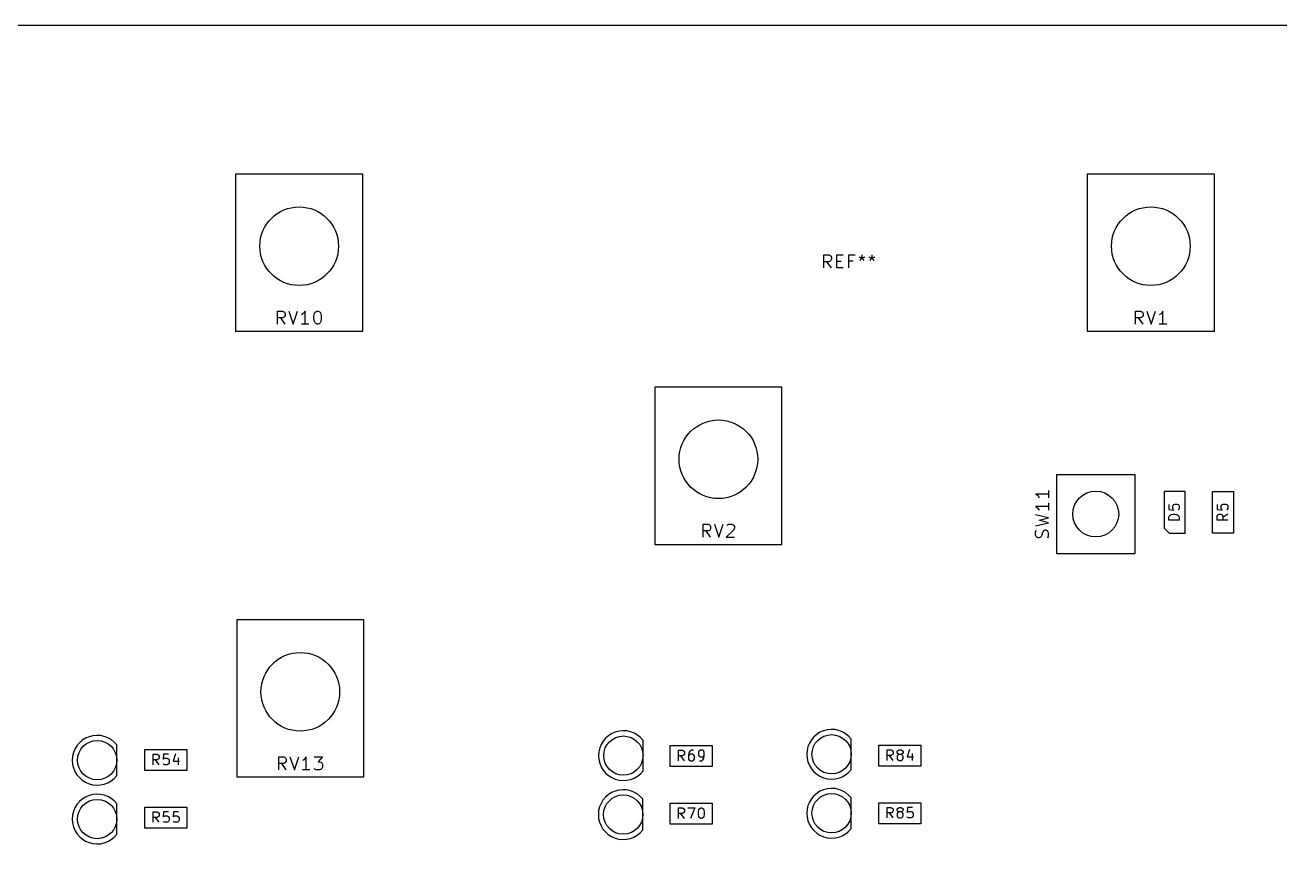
# Model space of a CAD drawing. Extents: x 0 to 360, y 0 to 260.
# Drawn here: x 177.1 to 272.8, y 197.5 to 260 of the extents above; entities that cross this region are included whole.
import ezdxf

# ---------------------------------------------------------------- set-up
doc = ezdxf.new("R2010")
doc.units = 0
doc.layers.add('BLACK', color=7, linetype='CONTINUOUS')

msp = doc.modelspace()

# ---------------------------------------------------------------- linework, layer by layer
at = {"layer": 'BLACK', "linetype": 'CONTINUOUS'}
for p, q in [((0, 260), (360, 260)), ((202.86, 248.62), (193.16, 248.62)), ((193.16, 248.62), (193.16, 236.62)), ((202.86, 236.62), (202.86, 248.62)), ((267.84, 248.62), (258.14, 248.62)), ((258.14, 248.62), (258.14, 236.62)), ((267.84, 236.62), (267.84, 248.62)), ((238.043, 241.46), (238.043, 242.46)), ((238.043, 242.46), (238.424, 242.46)), ((238.424, 242.46), (238.519, 242.412)), ((238.519, 242.412), (238.567, 242.364)), ((238.567, 242.364), (238.615, 242.269)), ((238.615, 242.269), (238.615, 242.126)), ((239.043, 241.46), (239.043, 242.46)), ((239.043, 242.46), (239.519, 242.46)), ((239.948, 241.46), (239.948, 242.46)), ((239.948, 242.46), (240.424, 242.46)), ((240.71, 242.317), (240.948, 242.222)), ((240.805, 242.031), (240.948, 242.222)), ((240.948, 242.46), (240.948, 242.222)), ((240.948, 242.222), (241.186, 242.317)), ((240.948, 242.222), (241.091, 242.031)), ((241.472, 242.317), (241.71, 242.222)), ((241.567, 242.031), (241.71, 242.222)), ((241.71, 242.46), (241.71, 242.222)), ((241.71, 242.222), (241.948, 242.317)), ((241.71, 242.222), (241.853, 242.031)), ((238.424, 241.936), (238.043, 241.936)), ((238.615, 241.46), (238.281, 241.936)), ((238.519, 241.983), (238.424, 241.936)), ((238.567, 242.031), (238.519, 241.983)), ((238.615, 242.126), (238.567, 242.031)), ((239.043, 241.983), (239.377, 241.983)), ((239.519, 241.46), (239.043, 241.46)), ((240.281, 241.983), (239.948, 241.983)), ((196.367, 237.168), (196.367, 238.168)), ((196.367, 238.168), (196.748, 238.168)), ((196.748, 237.644), (196.367, 237.644)), ((196.939, 237.168), (196.605, 237.644)), ((196.748, 238.168), (196.843, 238.12)), ((196.843, 237.691), (196.748, 237.644)), ((196.843, 238.12), (196.891, 238.072)), ((196.891, 237.739), (196.843, 237.691)), ((196.891, 238.072), (196.939, 237.977)), ((196.939, 237.834), (196.891, 237.739)), ((196.939, 237.977), (196.939, 237.834)), ((197.224, 238.168), (197.558, 237.168)), ((197.558, 237.168), (197.891, 238.168)), ((198.272, 237.93), (198.177, 237.882)), ((198.367, 238.025), (198.272, 237.93)), ((198.462, 238.168), (198.367, 238.025)), ((198.462, 237.168), (198.462, 238.168)), ((199.129, 237.787), (199.177, 237.977)), ((199.129, 237.549), (199.129, 237.787)), ((199.177, 237.358), (199.129, 237.549)), ((199.177, 237.977), (199.224, 238.072)), ((199.224, 238.072), (199.272, 238.12)), ((199.272, 238.12), (199.367, 238.168)), ((199.367, 238.168), (199.462, 238.168)), ((199.462, 238.168), (199.558, 238.12)), ((199.558, 238.12), (199.605, 238.072)), ((199.605, 238.072), (199.653, 237.977)), ((199.653, 237.977), (199.7, 237.787)), ((199.7, 237.549), (199.653, 237.358)), ((199.7, 237.787), (199.7, 237.549)), ((261.823, 237.168), (261.823, 238.168)), ((261.823, 238.168), (262.204, 238.168)), ((262.204, 237.644), (261.823, 237.644)), ((262.395, 237.168), (262.061, 237.644)), ((262.204, 238.168), (262.3, 238.12)), ((262.3, 237.691), (262.204, 237.644)), ((262.3, 238.12), (262.347, 238.072)), ((262.347, 237.739), (262.3, 237.691)), ((262.347, 238.072), (262.395, 237.977)), ((262.395, 237.834), (262.347, 237.739)), ((262.395, 237.977), (262.395, 237.834)), ((262.68, 238.168), (263.014, 237.168)), ((263.014, 237.168), (263.347, 238.168)), ((263.728, 237.93), (263.633, 237.882)), ((263.823, 238.025), (263.728, 237.93)), ((263.919, 238.168), (263.823, 238.025)), ((263.919, 237.168), (263.919, 238.168)), ((193.16, 236.62), (202.86, 236.62)), ((198.748, 237.168), (198.177, 237.168)), ((199.224, 237.263), (199.177, 237.358)), ((199.272, 237.215), (199.224, 237.263)), ((199.367, 237.168), (199.272, 237.215)), ((199.462, 237.168), (199.367, 237.168)), ((199.558, 237.215), (199.462, 237.168)), ((199.605, 237.263), (199.558, 237.215)), ((199.653, 237.358), (199.605, 237.263)), ((258.14, 236.62), (267.84, 236.62)), ((264.204, 237.168), (263.633, 237.168)), ((225.15, 232.352), (225.15, 220.352)), ((234.85, 232.352), (225.15, 232.352)), ((234.85, 220.352), (234.85, 232.352)), ((255.79, 225.67), (255.79, 219.67)), ((261.79, 225.67), (255.79, 225.67)), ((261.79, 219.67), (261.79, 225.67)), ((255.192, 224.194), (254.192, 224.194)), ((254.192, 224.194), (254.335, 224.099)), ((254.335, 224.099), (254.43, 224.003)), ((255.192, 224.48), (255.192, 223.908)), ((264, 224.4), (264, 221.6)), ((265.6, 224.4), (264, 224.4)), ((265.6, 221.2), (265.6, 224.4)), ((267.7, 221.2), (267.7, 224.4)), ((267.7, 224.4), (269.3, 224.4)), ((269.3, 224.4), (269.3, 221.2)), ((255.192, 223.241), (254.192, 223.241)), ((254.192, 223.241), (254.335, 223.146)), ((254.335, 223.146), (254.43, 223.051)), ((254.43, 224.003), (254.478, 223.908)), ((255.192, 223.527), (255.192, 222.956)), ((264.362, 223.39), (264.362, 223.01)), ((264.667, 223.276), (264.705, 223.352)), ((264.667, 223.086), (264.667, 223.276)), ((264.705, 223.01), (264.667, 223.086)), ((264.705, 223.352), (264.743, 223.39)), ((264.743, 223.39), (264.819, 223.429)), ((264.819, 223.429), (265.01, 223.429)), ((265.01, 223.429), (265.086, 223.39)), ((265.086, 223.39), (265.124, 223.352)), ((265.124, 223.352), (265.162, 223.276)), ((265.162, 223.086), (265.124, 223.01)), ((265.162, 223.276), (265.162, 223.086)), ((268.062, 223.39), (268.062, 223.01)), ((268.367, 223.276), (268.405, 223.352)), ((268.367, 223.086), (268.367, 223.276)), ((268.405, 223.01), (268.367, 223.086)), ((268.405, 223.352), (268.443, 223.39)), ((268.443, 223.39), (268.519, 223.429)), ((268.519, 223.429), (268.71, 223.429)), ((268.71, 223.429), (268.786, 223.39)), ((268.786, 223.39), (268.824, 223.352)), ((268.824, 223.352), (268.862, 223.276)), ((268.862, 223.086), (268.824, 223.01)), ((268.862, 223.276), (268.862, 223.086)), ((255.192, 222.384), (254.192, 222.622)), ((254.43, 223.051), (254.478, 222.956)), ((254.478, 222.194), (255.192, 222.384)), ((255.192, 222.003), (254.478, 222.194)), ((264.362, 223.01), (264.743, 222.971)), ((264.362, 222.4), (264.4, 222.514)), ((264.362, 222.21), (264.362, 222.4)), ((265.162, 222.21), (264.362, 222.21)), ((264.4, 222.514), (264.476, 222.59)), ((264.476, 222.59), (264.552, 222.629)), ((264.552, 222.629), (264.705, 222.667)), ((264.743, 222.971), (264.705, 223.01)), ((264.705, 222.667), (264.819, 222.667)), ((264.819, 222.667), (264.971, 222.629)), ((264.971, 222.629), (265.048, 222.59)), ((265.048, 222.59), (265.124, 222.514)), ((265.124, 223.01), (265.086, 222.971)), ((265.124, 222.514), (265.162, 222.4)), ((265.162, 222.4), (265.162, 222.21)), ((268.062, 223.01), (268.443, 222.971)), ((268.062, 222.514), (268.1, 222.59)), ((268.062, 222.21), (268.062, 222.514)), ((268.862, 222.21), (268.062, 222.21)), ((268.1, 222.59), (268.138, 222.629)), ((268.138, 222.629), (268.214, 222.667)), ((268.214, 222.667), (268.329, 222.667)), ((268.329, 222.667), (268.405, 222.629)), ((268.443, 222.971), (268.405, 223.01)), ((268.405, 222.629), (268.443, 222.59)), ((268.443, 222.59), (268.481, 222.514)), ((268.862, 222.667), (268.481, 222.4)), ((268.481, 222.514), (268.481, 222.21)), ((268.824, 223.01), (268.786, 222.971)), ((228.833, 220.9), (228.833, 221.9)), ((228.833, 221.9), (229.214, 221.9)), ((229.214, 221.376), (228.833, 221.376)), ((229.405, 220.9), (229.071, 221.376)), ((229.214, 221.9), (229.31, 221.852)), ((229.31, 221.423), (229.214, 221.376)), ((229.31, 221.852), (229.357, 221.804)), ((229.357, 221.471), (229.31, 221.423)), ((229.357, 221.804), (229.405, 221.709)), ((229.405, 221.566), (229.357, 221.471)), ((229.405, 221.709), (229.405, 221.566)), ((229.69, 221.9), (230.024, 220.9)), ((230.024, 220.9), (230.357, 221.9)), ((231.167, 221.471), (230.595, 220.9)), ((230.643, 221.804), (230.69, 221.852)), ((230.69, 221.852), (230.786, 221.9)), ((230.786, 221.9), (231.024, 221.9)), ((231.024, 221.9), (231.119, 221.852)), ((231.119, 221.852), (231.167, 221.804)), ((231.167, 221.804), (231.214, 221.709)), ((231.214, 221.614), (231.167, 221.471)), ((231.214, 221.709), (231.214, 221.614)), ((254.192, 221.765), (255.192, 222.003)), ((254.192, 221.289), (254.24, 221.432)), ((254.192, 221.051), (254.192, 221.289)), ((254.716, 221.241), (254.669, 221.051)), ((254.764, 221.337), (254.716, 221.241)), ((254.811, 221.384), (254.764, 221.337)), ((254.907, 221.432), (254.811, 221.384)), ((255.002, 221.432), (254.907, 221.432)), ((255.097, 221.384), (255.002, 221.432)), ((255.145, 221.337), (255.097, 221.384)), ((255.192, 221.241), (255.145, 221.337)), ((255.192, 221.003), (255.192, 221.241)), ((264, 221.6), (264.4, 221.2)), ((264.4, 221.2), (265.6, 221.2)), ((269.3, 221.2), (267.7, 221.2)), ((225.15, 220.352), (234.85, 220.352)), ((230.595, 220.9), (231.214, 220.9)), ((254.24, 220.956), (254.192, 221.051)), ((254.288, 220.908), (254.24, 220.956)), ((254.383, 220.86), (254.288, 220.908)), ((254.478, 220.86), (254.383, 220.86)), ((254.573, 220.908), (254.478, 220.86)), ((254.621, 220.956), (254.573, 220.908)), ((254.669, 221.051), (254.621, 220.956)), ((255.145, 220.86), (255.192, 221.003)), ((255.79, 219.67), (261.79, 219.67)), ((202.947, 214.598), (193.247, 214.598)), ((193.247, 214.598), (193.247, 202.598)), ((202.947, 202.598), (202.947, 214.598)), ((184.1, 202.71), (184.1, 205.042)), ((224.247, 203.06), (224.247, 205.393)), ((226.315, 203.401), (226.315, 205.001)), ((226.315, 205.001), (229.515, 205.001)), ((229.515, 205.001), (229.515, 203.401)), ((240.137, 203.162), (240.137, 205.494)), ((242.241, 205.028), (245.441, 205.028)), ((242.241, 203.428), (242.241, 205.028)), ((245.441, 205.028), (245.441, 203.428)), ((186.234, 204.696), (189.434, 204.696)), ((186.234, 203.096), (186.234, 204.696)), ((186.863, 203.534), (186.863, 204.334)), ((186.863, 204.334), (187.168, 204.334)), ((187.168, 204.334), (187.244, 204.296)), ((187.244, 203.953), (187.168, 203.915)), ((187.244, 204.296), (187.282, 204.258)), ((187.282, 203.991), (187.244, 203.953)), ((187.282, 204.258), (187.32, 204.182)), ((187.32, 204.068), (187.282, 203.991)), ((187.32, 204.182), (187.32, 204.068)), ((187.663, 204.334), (187.625, 203.953)), ((187.625, 203.953), (187.663, 203.991)), ((188.044, 204.334), (187.663, 204.334)), ((187.663, 203.991), (187.739, 204.03)), ((187.739, 204.03), (187.93, 204.03)), ((187.93, 204.03), (188.006, 203.991)), ((188.006, 203.991), (188.044, 203.953)), ((188.044, 203.953), (188.082, 203.877)), ((188.577, 204.372), (188.387, 203.801)), ((188.768, 204.068), (188.768, 203.534)), ((189.434, 204.696), (189.434, 203.096)), ((196.454, 203.145), (196.454, 204.145)), ((196.454, 204.145), (196.835, 204.145)), ((196.835, 204.145), (196.93, 204.098)), ((196.93, 204.098), (196.978, 204.05)), ((196.978, 204.05), (197.026, 203.955)), ((197.026, 203.955), (197.026, 203.812)), ((197.311, 204.145), (197.645, 203.145)), ((197.645, 203.145), (197.978, 204.145)), ((198.454, 204.003), (198.359, 203.907)), ((198.549, 204.145), (198.454, 204.003)), ((198.549, 203.145), (198.549, 204.145)), ((199.168, 204.145), (199.787, 204.145)), ((199.787, 204.145), (199.454, 203.764)), ((226.943, 203.839), (226.943, 204.639)), ((226.943, 204.639), (227.248, 204.639)), ((227.248, 204.22), (226.943, 204.22)), ((227.401, 203.839), (227.134, 204.22)), ((227.248, 204.639), (227.324, 204.601)), ((227.324, 204.258), (227.248, 204.22)), ((227.324, 204.601), (227.362, 204.563)), ((227.362, 204.296), (227.324, 204.258)), ((227.362, 204.563), (227.401, 204.487)), ((227.401, 204.372), (227.362, 204.296)), ((227.401, 204.487), (227.401, 204.372)), ((227.743, 204.449), (227.705, 204.296)), ((227.705, 204.296), (227.705, 203.991)), ((227.743, 204.258), (227.705, 204.182)), ((227.705, 203.991), (227.743, 203.915)), ((227.82, 204.563), (227.743, 204.449)), ((227.781, 204.296), (227.743, 204.258)), ((227.858, 204.334), (227.781, 204.296)), ((227.858, 204.601), (227.82, 204.563)), ((227.934, 204.639), (227.858, 204.601)), ((228.01, 204.334), (227.858, 204.334)), ((228.086, 204.639), (227.934, 204.639)), ((228.086, 204.296), (228.01, 204.334)), ((228.124, 204.258), (228.086, 204.296)), ((228.162, 204.182), (228.124, 204.258)), ((228.124, 203.915), (228.162, 203.991)), ((228.162, 203.991), (228.162, 204.182)), ((228.505, 204.563), (228.467, 204.487)), ((228.467, 204.487), (228.467, 204.296)), ((228.467, 204.296), (228.505, 204.22)), ((228.543, 204.601), (228.505, 204.563)), ((228.505, 204.22), (228.543, 204.182)), ((228.62, 204.639), (228.543, 204.601)), ((228.543, 204.182), (228.62, 204.144)), ((228.772, 204.639), (228.62, 204.639)), ((228.62, 204.144), (228.772, 204.144)), ((228.848, 204.601), (228.772, 204.639)), ((228.772, 204.144), (228.848, 204.182)), ((228.81, 203.915), (228.886, 204.03)), ((228.886, 204.563), (228.848, 204.601)), ((228.848, 204.182), (228.886, 204.22)), ((228.924, 204.487), (228.886, 204.563)), ((228.886, 204.22), (228.924, 204.296)), ((228.886, 204.03), (228.924, 204.182)), ((228.924, 204.182), (228.924, 204.487)), ((242.87, 203.866), (242.87, 204.666)), ((242.87, 204.666), (243.175, 204.666)), ((243.175, 204.247), (242.87, 204.247)), ((243.327, 203.866), (243.06, 204.247)), ((243.175, 204.666), (243.251, 204.628)), ((243.251, 204.285), (243.175, 204.247)), ((243.251, 204.628), (243.289, 204.59)), ((243.289, 204.323), (243.251, 204.285)), ((243.289, 204.59), (243.327, 204.514)), ((243.327, 204.399), (243.289, 204.323)), ((243.327, 204.514), (243.327, 204.399)), ((243.632, 204.514), (243.67, 204.59)), ((243.632, 204.476), (243.632, 204.514)), ((243.67, 204.399), (243.632, 204.476)), ((243.67, 204.247), (243.632, 204.171)), ((243.632, 204.171), (243.632, 204.018)), ((243.632, 204.018), (243.67, 203.942)), ((243.67, 204.59), (243.708, 204.628)), ((243.708, 204.361), (243.67, 204.399)), ((243.708, 204.285), (243.67, 204.247)), ((243.67, 203.942), (243.708, 203.904)), ((243.708, 204.628), (243.784, 204.666)), ((243.784, 204.323), (243.708, 204.361)), ((243.784, 204.323), (243.708, 204.285)), ((243.784, 204.666), (243.936, 204.666)), ((243.936, 204.323), (243.784, 204.323)), ((243.936, 204.666), (244.013, 204.628)), ((244.013, 204.361), (243.936, 204.323)), ((244.013, 204.285), (243.936, 204.323)), ((244.013, 204.628), (244.051, 204.59)), ((244.051, 204.399), (244.013, 204.361)), ((244.051, 204.247), (244.013, 204.285)), ((244.013, 203.904), (244.051, 203.942)), ((244.051, 204.59), (244.089, 204.514)), ((244.089, 204.476), (244.051, 204.399)), ((244.089, 204.171), (244.051, 204.247)), ((244.051, 203.942), (244.089, 204.018)), ((244.089, 204.514), (244.089, 204.476)), ((244.089, 204.018), (244.089, 204.171)), ((244.584, 204.704), (244.394, 204.133)), ((244.394, 204.133), (244.889, 204.133)), ((244.775, 204.399), (244.775, 203.866)), ((189.434, 203.096), (186.234, 203.096)), ((187.168, 203.915), (186.863, 203.915)), ((187.32, 203.534), (187.053, 203.915)), ((187.663, 203.572), (187.625, 203.61)), ((187.739, 203.534), (187.663, 203.572)), ((187.93, 203.534), (187.739, 203.534)), ((188.006, 203.572), (187.93, 203.534)), ((188.044, 203.61), (188.006, 203.572)), ((188.082, 203.687), (188.044, 203.61)), ((188.082, 203.877), (188.082, 203.687)), ((188.387, 203.801), (188.882, 203.801)), ((196.835, 203.622), (196.454, 203.622)), ((197.026, 203.145), (196.692, 203.622)), ((196.93, 203.669), (196.835, 203.622)), ((196.978, 203.717), (196.93, 203.669)), ((197.026, 203.812), (196.978, 203.717)), ((198.359, 203.907), (198.264, 203.86)), ((198.835, 203.145), (198.264, 203.145)), ((199.216, 203.193), (199.168, 203.241)), ((199.311, 203.145), (199.216, 203.193)), ((199.597, 203.145), (199.311, 203.145)), ((199.454, 203.764), (199.597, 203.764)), ((199.597, 203.764), (199.692, 203.717)), ((199.692, 203.193), (199.597, 203.145)), ((199.692, 203.717), (199.74, 203.669)), ((199.74, 203.241), (199.692, 203.193)), ((199.74, 203.669), (199.787, 203.574)), ((199.787, 203.336), (199.74, 203.241)), ((199.787, 203.574), (199.787, 203.336)), ((229.515, 203.401), (226.315, 203.401)), ((227.743, 203.915), (227.781, 203.877)), ((227.781, 203.877), (227.858, 203.839)), ((227.858, 203.839), (228.01, 203.839)), ((228.01, 203.839), (228.086, 203.877)), ((228.086, 203.877), (228.124, 203.915)), ((228.543, 203.839), (228.696, 203.839)), ((228.696, 203.839), (228.772, 203.877)), ((228.772, 203.877), (228.81, 203.915)), ((245.441, 203.428), (242.241, 203.428)), ((243.708, 203.904), (243.784, 203.866)), ((243.784, 203.866), (243.936, 203.866)), ((243.936, 203.866), (244.013, 203.904)), ((193.247, 202.598), (202.947, 202.598)), ((184.1, 198.22), (184.1, 200.552)), ((186.234, 198.696), (186.234, 200.296)), ((186.234, 200.296), (189.434, 200.296)), ((189.434, 200.296), (189.434, 198.696)), ((224.237, 198.56), (224.237, 200.893)), ((226.315, 199.001), (226.315, 200.601)), ((226.315, 200.601), (229.515, 200.601)), ((226.943, 199.439), (226.943, 200.239)), ((226.943, 200.239), (227.248, 200.239)), ((227.248, 200.239), (227.324, 200.201)), ((227.324, 200.201), (227.362, 200.163)), ((227.362, 200.163), (227.401, 200.087)), ((227.667, 200.239), (228.201, 200.239)), ((228.201, 200.239), (227.858, 199.439)), ((228.505, 200.087), (228.543, 200.163)), ((228.543, 200.163), (228.581, 200.201)), ((228.581, 200.201), (228.658, 200.239)), ((228.658, 200.239), (228.734, 200.239)), ((228.734, 200.239), (228.81, 200.201)), ((228.81, 200.201), (228.848, 200.163)), ((228.848, 200.163), (228.886, 200.087)), ((229.515, 200.601), (229.515, 199.001)), ((240.137, 198.662), (240.137, 200.994)), ((242.241, 200.628), (245.441, 200.628)), ((242.241, 199.028), (242.241, 200.628)), ((242.87, 199.466), (242.87, 200.266)), ((242.87, 200.266), (243.175, 200.266)), ((243.175, 200.266), (243.251, 200.228)), ((243.251, 200.228), (243.289, 200.19)), ((243.289, 200.19), (243.327, 200.114)), ((243.327, 200.114), (243.327, 199.999)), ((243.632, 200.114), (243.67, 200.19)), ((243.632, 200.076), (243.632, 200.114)), ((243.67, 200.19), (243.708, 200.228)), ((243.708, 200.228), (243.784, 200.266)), ((243.784, 200.266), (243.936, 200.266)), ((243.936, 200.266), (244.013, 200.228)), ((244.013, 200.228), (244.051, 200.19)), ((244.051, 200.19), (244.089, 200.114)), ((244.089, 200.114), (244.089, 200.076)), ((244.432, 200.266), (244.394, 199.885)), ((244.813, 200.266), (244.432, 200.266)), ((245.441, 200.628), (245.441, 199.028)), ((186.863, 199.134), (186.863, 199.934)), ((186.863, 199.934), (187.168, 199.934)), ((187.168, 199.515), (186.863, 199.515)), ((187.32, 199.134), (187.053, 199.515)), ((187.168, 199.934), (187.244, 199.896)), ((187.244, 199.553), (187.168, 199.515)), ((187.244, 199.896), (187.282, 199.858)), ((187.282, 199.591), (187.244, 199.553)), ((187.282, 199.858), (187.32, 199.782)), ((187.32, 199.668), (187.282, 199.591)), ((187.32, 199.782), (187.32, 199.668)), ((187.663, 199.934), (187.625, 199.553)), ((187.625, 199.553), (187.663, 199.591)), ((187.663, 199.172), (187.625, 199.21)), ((188.044, 199.934), (187.663, 199.934)), ((187.663, 199.591), (187.739, 199.63)), ((187.739, 199.134), (187.663, 199.172)), ((187.739, 199.63), (187.93, 199.63)), ((187.93, 199.63), (188.006, 199.591)), ((188.006, 199.172), (187.93, 199.134)), ((188.006, 199.591), (188.044, 199.553)), ((188.044, 199.21), (188.006, 199.172)), ((188.044, 199.553), (188.082, 199.477)), ((188.082, 199.287), (188.044, 199.21)), ((188.082, 199.477), (188.082, 199.287)), ((188.425, 199.934), (188.387, 199.553)), ((188.387, 199.553), (188.425, 199.591)), ((188.425, 199.172), (188.387, 199.21)), ((188.806, 199.934), (188.425, 199.934)), ((188.425, 199.591), (188.501, 199.63)), ((188.501, 199.134), (188.425, 199.172)), ((188.501, 199.63), (188.692, 199.63)), ((188.692, 199.63), (188.768, 199.591)), ((188.768, 199.172), (188.692, 199.134)), ((188.768, 199.591), (188.806, 199.553)), ((188.806, 199.21), (188.768, 199.172)), ((188.806, 199.553), (188.844, 199.477)), ((188.844, 199.287), (188.806, 199.21)), ((188.844, 199.477), (188.844, 199.287)), ((227.248, 199.82), (226.943, 199.82)), ((227.401, 199.439), (227.134, 199.82)), ((227.324, 199.858), (227.248, 199.82)), ((227.362, 199.896), (227.324, 199.858)), ((227.401, 199.972), (227.362, 199.896)), ((227.401, 200.087), (227.401, 199.972)), ((228.467, 199.934), (228.505, 200.087)), ((228.467, 199.744), (228.467, 199.934)), ((228.505, 199.591), (228.467, 199.744)), ((228.543, 199.515), (228.505, 199.591)), ((228.581, 199.477), (228.543, 199.515)), ((228.658, 199.439), (228.581, 199.477)), ((228.734, 199.439), (228.658, 199.439)), ((228.81, 199.477), (228.734, 199.439)), ((228.848, 199.515), (228.81, 199.477)), ((228.886, 199.591), (228.848, 199.515)), ((228.886, 200.087), (228.924, 199.934)), ((228.924, 199.744), (228.886, 199.591)), ((228.924, 199.934), (228.924, 199.744)), ((243.175, 199.847), (242.87, 199.847)), ((243.327, 199.466), (243.06, 199.847)), ((243.251, 199.885), (243.175, 199.847)), ((243.289, 199.923), (243.251, 199.885)), ((243.327, 199.999), (243.289, 199.923)), ((243.67, 199.999), (243.632, 200.076)), ((243.67, 199.847), (243.632, 199.771)), ((243.632, 199.771), (243.632, 199.618)), ((243.632, 199.618), (243.67, 199.542)), ((243.708, 199.961), (243.67, 199.999)), ((243.708, 199.885), (243.67, 199.847)), ((243.67, 199.542), (243.708, 199.504)), ((243.784, 199.923), (243.708, 199.961)), ((243.784, 199.923), (243.708, 199.885)), ((243.708, 199.504), (243.784, 199.466)), ((243.936, 199.923), (243.784, 199.923)), ((243.784, 199.466), (243.936, 199.466)), ((244.013, 199.961), (243.936, 199.923)), ((244.013, 199.885), (243.936, 199.923)), ((243.936, 199.466), (244.013, 199.504)), ((244.051, 199.999), (244.013, 199.961)), ((244.051, 199.847), (244.013, 199.885)), ((244.013, 199.504), (244.051, 199.542)), ((244.089, 200.076), (244.051, 199.999)), ((244.089, 199.771), (244.051, 199.847)), ((244.051, 199.542), (244.089, 199.618)), ((244.089, 199.618), (244.089, 199.771)), ((244.394, 199.885), (244.432, 199.923)), ((244.432, 199.504), (244.394, 199.542)), ((244.432, 199.923), (244.508, 199.961)), ((244.508, 199.466), (244.432, 199.504)), ((244.508, 199.961), (244.698, 199.961)), ((244.698, 199.466), (244.508, 199.466)), ((244.698, 199.961), (244.775, 199.923)), ((244.775, 199.504), (244.698, 199.466)), ((244.775, 199.923), (244.813, 199.885)), ((244.813, 199.542), (244.775, 199.504)), ((244.813, 199.885), (244.851, 199.809)), ((244.851, 199.618), (244.813, 199.542)), ((244.851, 199.809), (244.851, 199.618)), ((189.434, 198.696), (186.234, 198.696)), ((187.93, 199.134), (187.739, 199.134)), ((188.692, 199.134), (188.501, 199.134)), ((229.515, 199.001), (226.315, 199.001)), ((245.441, 199.028), (242.241, 199.028))]:
    msp.add_line(p, q, dxfattribs=at)
at = {"layer": 'BLACK'}
for centre, radius in [((198.01, 243.12), 3), ((262.99, 243.12), 3), ((230, 226.852), 3), ((258.79, 222.67), 1.7507), ((198.097, 209.098), 3), ((182.6, 203.876), 1.5), ((222.747, 204.226), 1.5), ((238.637, 204.328), 1.5), ((222.737, 199.726), 1.5), ((238.637, 199.828), 1.5), ((182.6, 199.386), 1.5)]:
    msp.add_circle(centre, radius, dxfattribs=at)
for centre in [(222.747, 204.226), (238.637, 204.328), (182.6, 203.876), (182.6, 199.386), (222.737, 199.726), (238.637, 199.828)]:
    msp.add_arc(centre, 1.9, -322.164, -37.8636, dxfattribs=at)

doc.saveas('drawing.dxf')
